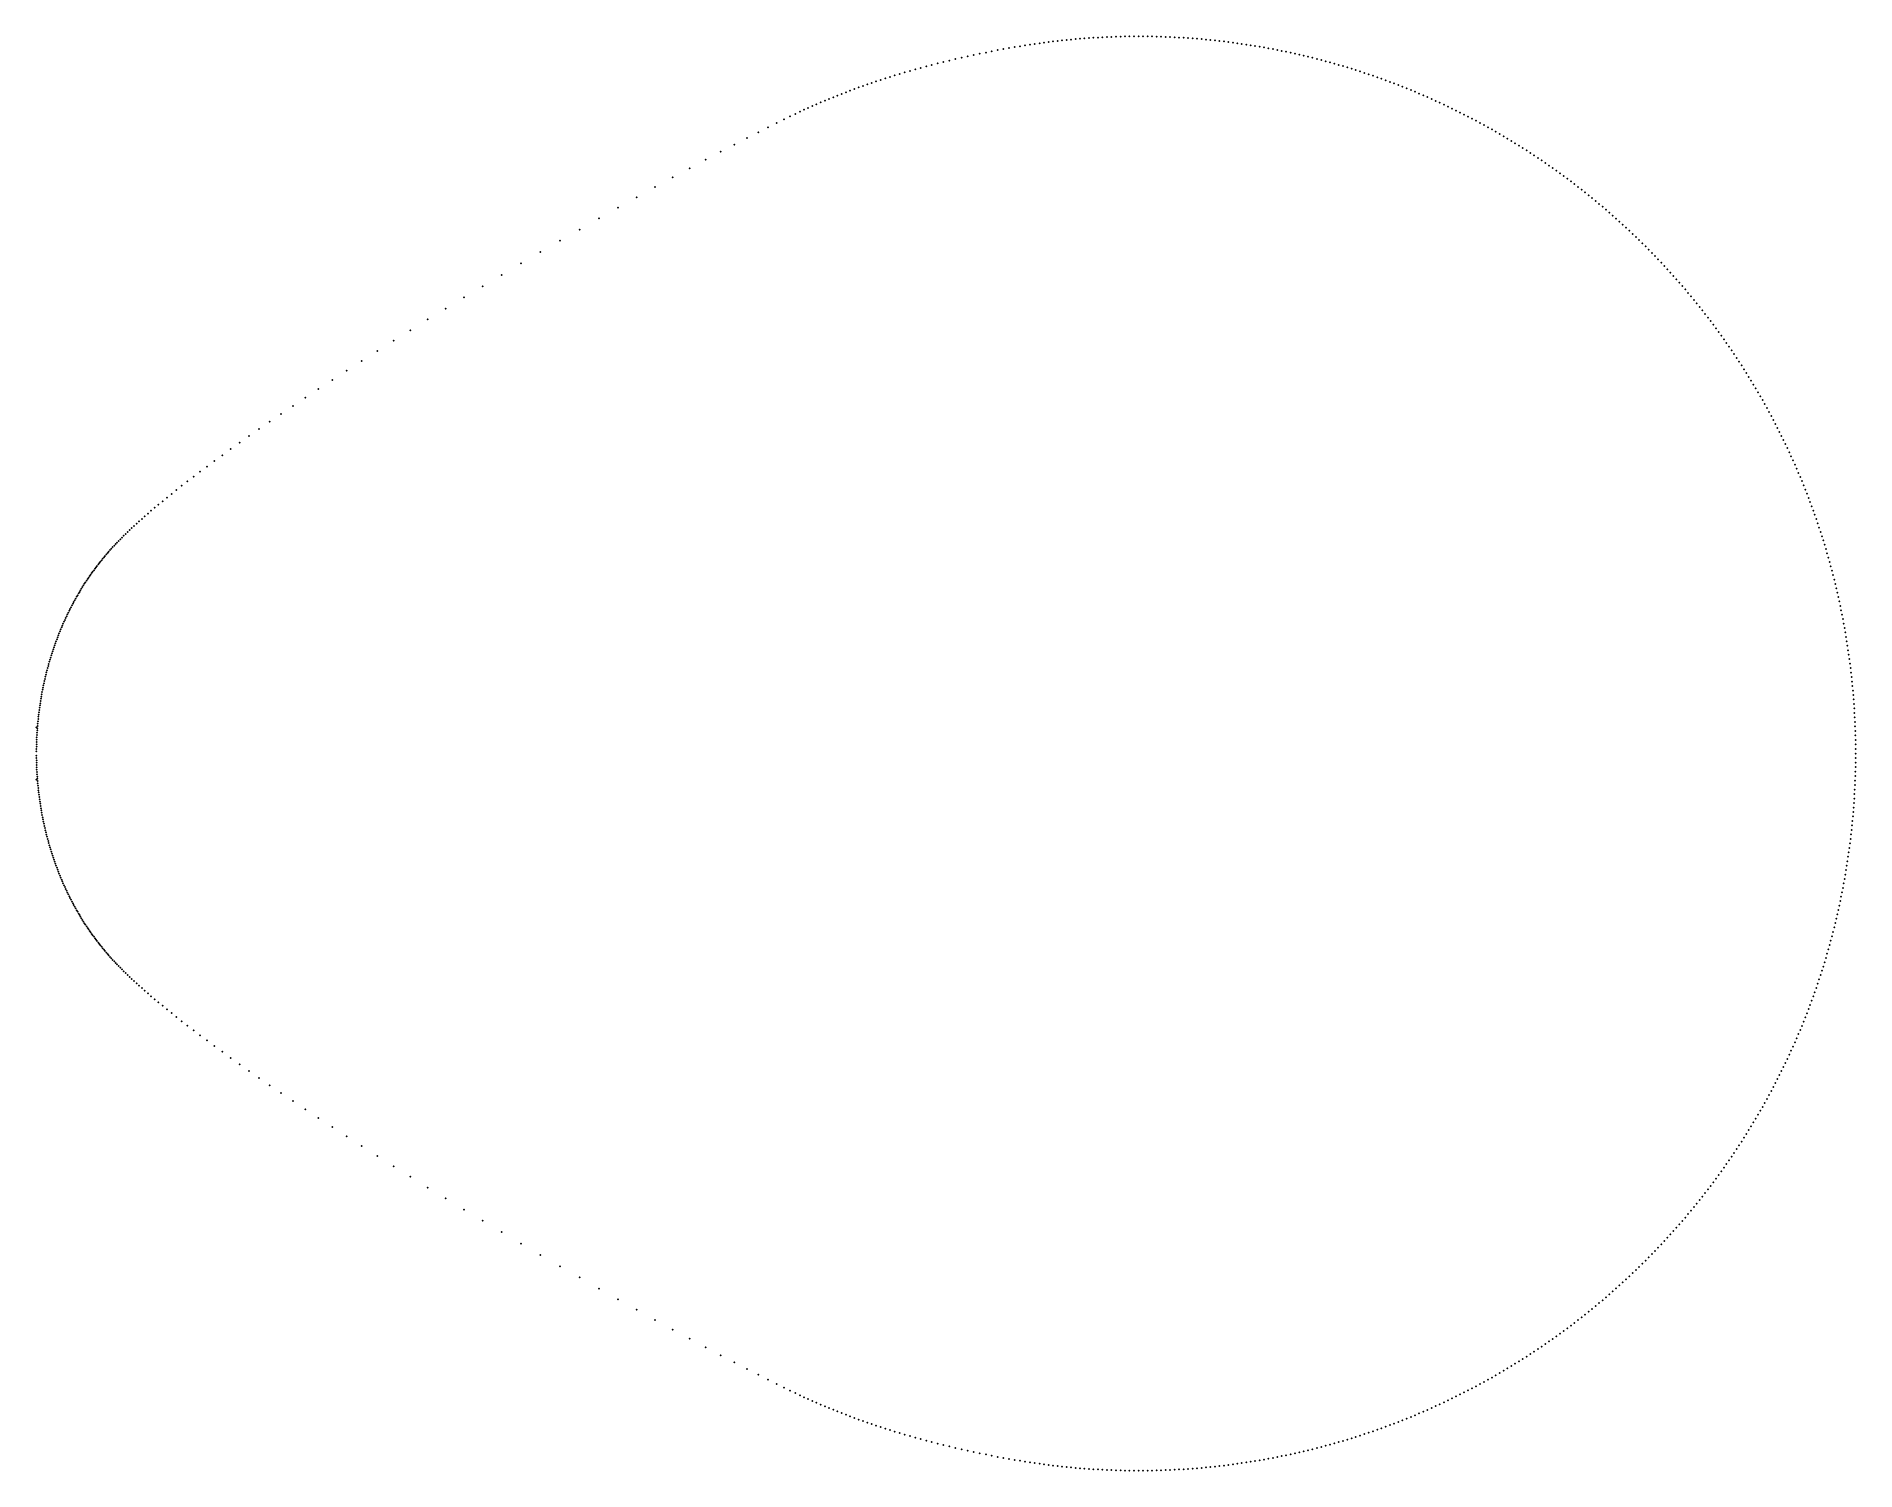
# Model space of a CAD drawing. Header units: metres. Extents: x -29.2 to 19, y -19 to 19.
import ezdxf

# ---------------------------------------------------------------- set-up
doc = ezdxf.new("R2010")
doc.units = ezdxf.units.M

msp = doc.modelspace()

# ---------------------------------------------------------------- linework, layer by layer
for p in [(-2.747, 18.8), (-2.623, 18.818), (-2.501, 18.835), (-2.381, 18.85), (-2.263, 18.865), (-2.144, 18.879), (-2.026, 18.892), (-1.907, 18.904), (-1.788, 18.916), (-1.669, 18.927), (-1.55, 18.937), (-1.431, 18.946), (-1.312, 18.955), (-1.193, 18.963), (-1.074, 18.97), (-0.955, 18.976), (-0.835, 18.982), (-0.716, 18.987), (-0.597, 18.991), (-0.477, 18.994), (-0.358, 18.997), (-0.239, 18.998), (-0.119, 19), (0, 19), (0.119, 19), (0.239, 18.998), (0.358, 18.997), (0.477, 18.994), (0.597, 18.991), (0.716, 18.987), (0.835, 18.982), (0.955, 18.976), (1.074, 18.97), (1.193, 18.963), (1.312, 18.955), (1.431, 18.946), (1.55, 18.937), (1.669, 18.927), (1.788, 18.916), (1.907, 18.904), (2.026, 18.892), (2.144, 18.879), (2.263, 18.865), (2.381, 18.85), (2.5, 18.835), (2.618, 18.819), (2.736, 18.802), (-5.167, 18.321), (-5.009, 18.36), (-4.85, 18.397), (-4.689, 18.435), (-4.527, 18.471), (-4.366, 18.506), (-4.205, 18.54), (-4.045, 18.573), (-3.887, 18.604), (-3.732, 18.635), (-3.579, 18.663), (-3.43, 18.69), (-3.285, 18.715), (-3.144, 18.739), (-3.008, 18.761), (-2.875, 18.781), (2.854, 18.784), (2.972, 18.766), (3.09, 18.747), (3.208, 18.727), (3.325, 18.707), (3.443, 18.685), (3.56, 18.663), (3.677, 18.641), (3.794, 18.617), (3.911, 18.593), (4.028, 18.568), (4.145, 18.542), (4.261, 18.516), (4.377, 18.489), (4.493, 18.461), (4.609, 18.432), (4.725, 18.403), (4.841, 18.373), (4.956, 18.342), (-6.833, 17.847), (-6.711, 17.886), (-6.586, 17.926), (-6.459, 17.965), (-6.329, 18.005), (-6.195, 18.044), (-6.058, 18.084), (-5.917, 18.124), (-5.774, 18.163), (-5.626, 18.203), (-5.476, 18.243), (-5.323, 18.282), (5.071, 18.311), (5.186, 18.279), (5.301, 18.246), (5.415, 18.212), (5.53, 18.178), (5.644, 18.142), (5.758, 18.107), (5.871, 18.07), (5.985, 18.033), (6.098, 17.995), (6.211, 17.956), (6.324, 17.917), (6.436, 17.877), (6.548, 17.836), (-8.088, 17.388), (-7.976, 17.433), (-7.864, 17.477), (-7.752, 17.52), (-7.64, 17.563), (-7.527, 17.605), (-7.414, 17.647), (-7.3, 17.687), (-7.186, 17.728), (-7.07, 17.768), (-6.952, 17.807), (6.66, 17.794), (6.772, 17.752), (6.883, 17.709), (6.994, 17.666), (7.105, 17.621), (7.216, 17.576), (7.326, 17.531), (7.436, 17.484), (7.546, 17.437), (7.655, 17.39), (-9.231, 16.881), (-9.093, 16.946), (-8.971, 17.004), (-8.861, 17.055), (-8.753, 17.104), (-8.643, 17.153), (-8.532, 17.201), (-8.421, 17.249), (-8.31, 17.296), (-8.199, 17.342), (7.764, 17.341), (7.873, 17.292), (7.982, 17.242), (8.09, 17.192), (8.198, 17.141), (8.305, 17.089), (8.412, 17.036), (8.519, 16.983), (8.626, 16.929), (8.732, 16.875), (-10.077, 16.461), (-9.813, 16.594), (-9.585, 16.708), (-9.392, 16.803), (8.838, 16.819), (8.943, 16.764), (9.049, 16.707), (9.153, 16.65), (9.258, 16.592), (9.362, 16.533), (9.466, 16.474), (9.569, 16.415), (-11.075, 15.943), (-10.709, 16.135), (-10.376, 16.308), (9.672, 16.354), (9.774, 16.293), (9.877, 16.231), (9.978, 16.169), (10.08, 16.106), (10.181, 16.042), (10.281, 15.978), (10.381, 15.913), (-11.894, 15.505), (-11.471, 15.733), (10.481, 15.847), (10.581, 15.781), (10.68, 15.715), (10.778, 15.647), (10.876, 15.579), (10.974, 15.51), (11.071, 15.441), (-12.808, 15.007), (-12.341, 15.263), (11.168, 15.371), (11.264, 15.301), (11.36, 15.23), (11.456, 15.158), (11.551, 15.086), (11.645, 15.013), (-13.79, 14.461), (-13.293, 14.739), (11.739, 14.939), (11.833, 14.865), (11.926, 14.791), (12.019, 14.716), (12.111, 14.64), (12.203, 14.563), (12.294, 14.486), (-14.297, 14.175), (12.385, 14.409), (12.475, 14.331), (12.565, 14.252), (12.654, 14.173), (12.743, 14.093), (12.831, 14.013), (-15.328, 13.585), (-14.811, 13.882), (12.919, 13.932), (13.006, 13.85), (13.093, 13.768), (13.179, 13.686), (13.265, 13.603), (13.35, 13.519), (-15.847, 13.285), (13.435, 13.435), (13.519, 13.35), (13.603, 13.265), (13.686, 13.179), (13.768, 13.093), (-16.874, 12.681), (-16.363, 12.983), (13.85, 13.006), (13.932, 12.919), (14.013, 12.831), (14.093, 12.743), (14.173, 12.654), (14.252, 12.565), (-17.874, 12.083), (-17.378, 12.381), (14.331, 12.475), (14.409, 12.385), (14.486, 12.294), (14.563, 12.203), (14.64, 12.111), (-18.359, 11.789), (14.716, 12.019), (14.791, 11.926), (14.865, 11.833), (14.939, 11.739), (15.013, 11.645), (-19.292, 11.215), (-18.832, 11.499), (15.086, 11.551), (15.158, 11.456), (15.23, 11.36), (15.301, 11.264), (15.371, 11.168), (-20.168, 10.666), (-19.738, 10.937), (15.441, 11.071), (15.51, 10.974), (15.579, 10.876), (15.647, 10.778), (15.715, 10.68), (-20.981, 10.147), (-20.583, 10.403), (15.781, 10.581), (15.847, 10.481), (15.913, 10.381), (15.978, 10.281), (16.042, 10.181), (-21.727, 9.66), (-21.363, 9.899), (16.106, 10.08), (16.169, 9.978), (16.231, 9.877), (16.293, 9.774), (16.354, 9.672), (-22.406, 9.208), (-22.075, 9.43), (16.415, 9.569), (16.474, 9.466), (16.533, 9.362), (16.592, 9.258), (-23.018, 8.792), (-22.72, 8.996), (16.65, 9.153), (16.707, 9.049), (16.764, 8.943), (16.819, 8.838), (16.875, 8.732), (-23.817, 8.233), (-23.566, 8.411), (-23.3, 8.597), (16.929, 8.626), (16.983, 8.519), (17.036, 8.412), (17.089, 8.305), (17.141, 8.198), (-24.485, 7.75), (-24.276, 7.903), (-24.054, 8.064), (17.192, 8.09), (17.242, 7.982), (17.292, 7.873), (17.341, 7.764), (-25.037, 7.336), (-24.865, 7.466), (-24.681, 7.604), (17.39, 7.655), (17.437, 7.546), (17.484, 7.436), (17.531, 7.326), (-25.744, 6.779), (-25.621, 6.878), (-25.489, 6.983), (-25.348, 7.095), (-25.198, 7.212), (17.576, 7.216), (17.621, 7.105), (17.666, 6.994), (17.709, 6.883), (17.752, 6.772), (-26.33, 6.284), (-26.248, 6.356), (-26.16, 6.432), (-26.066, 6.512), (-25.966, 6.596), (-25.859, 6.685), (17.794, 6.66), (17.836, 6.548), (17.877, 6.436), (17.917, 6.324), (-26.836, 5.817), (-26.784, 5.867), (-26.73, 5.919), (-26.673, 5.973), (-26.612, 6.03), (-26.548, 6.089), (-26.48, 6.151), (-26.407, 6.216), (17.956, 6.211), (17.995, 6.098), (18.033, 5.985), (18.07, 5.871), (-27.315, 5.311), (-27.282, 5.349), (-27.247, 5.388), (-27.212, 5.427), (-27.176, 5.467), (-27.139, 5.507), (-27.1, 5.548), (-27.061, 5.59), (-27.019, 5.633), (-26.976, 5.677), (-26.932, 5.722), (-26.885, 5.769), (18.107, 5.758), (18.142, 5.644), (18.178, 5.53), (18.212, 5.415), (-27.679, 4.856), (-27.65, 4.895), (-27.622, 4.933), (-27.593, 4.971), (-27.563, 5.009), (-27.534, 5.047), (-27.504, 5.085), (-27.474, 5.122), (-27.443, 5.16), (-27.412, 5.197), (-27.38, 5.235), (-27.348, 5.273), (18.246, 5.301), (18.279, 5.186), (18.311, 5.071), (18.342, 4.956), (18.373, 4.841), (-28.006, 4.369), (-27.98, 4.412), (-27.954, 4.454), (-27.927, 4.496), (-27.9, 4.537), (-27.873, 4.578), (-27.846, 4.619), (-27.818, 4.659), (-27.791, 4.699), (-27.763, 4.739), (-27.735, 4.778), (-27.707, 4.817), (18.403, 4.725), (18.432, 4.609), (18.461, 4.493), (18.489, 4.377), (-28.284, 3.876), (-28.26, 3.923), (-28.235, 3.97), (-28.211, 4.015), (-28.186, 4.061), (-28.161, 4.106), (-28.135, 4.151), (-28.11, 4.195), (-28.084, 4.24), (-28.058, 4.283), (-28.033, 4.326), (18.516, 4.261), (18.542, 4.145), (18.568, 4.028), (18.593, 3.911), (-28.514, 3.389), (-28.492, 3.44), (-28.47, 3.49), (-28.447, 3.539), (-28.425, 3.589), (-28.402, 3.637), (-28.379, 3.686), (-28.355, 3.734), (-28.332, 3.782), (-28.308, 3.829), (18.617, 3.794), (18.641, 3.677), (18.663, 3.56), (18.685, 3.443), (-28.698, 2.922), (-28.678, 2.975), (-28.659, 3.028), (-28.639, 3.081), (-28.619, 3.133), (-28.598, 3.185), (-28.578, 3.237), (-28.557, 3.288), (-28.535, 3.339), (18.707, 3.325), (18.727, 3.208), (18.747, 3.09), (18.766, 2.972), (-28.857, 2.431), (-28.841, 2.487), (-28.824, 2.542), (-28.807, 2.597), (-28.79, 2.652), (-28.772, 2.707), (-28.754, 2.761), (-28.735, 2.815), (-28.717, 2.869), (18.784, 2.854), (18.802, 2.736), (18.819, 2.618), (18.835, 2.5), (-28.975, 1.977), (-28.962, 2.035), (-28.948, 2.092), (-28.934, 2.149), (-28.919, 2.206), (-28.904, 2.263), (-28.889, 2.319), (-28.873, 2.375), (18.85, 2.381), (18.865, 2.263), (18.879, 2.144), (18.892, 2.026), (-29.08, 1.451), (-29.07, 1.51), (-29.059, 1.569), (-29.049, 1.628), (-29.037, 1.687), (-29.026, 1.745), (-29.014, 1.804), (-29.001, 1.862), (-28.988, 1.92), (18.904, 1.907), (18.916, 1.788), (18.927, 1.669), (18.937, 1.55), (-29.146, 0.973), (-29.139, 1.033), (-29.132, 1.093), (-29.124, 1.153), (-29.116, 1.213), (-29.108, 1.273), (-29.099, 1.332), (-29.09, 1.392), (18.946, 1.431), (18.955, 1.312), (18.963, 1.193), (18.97, 1.074), (-29.201, 0.689), (-29.187, 0.488), (-29.183, 0.549), (-29.179, 0.61), (-29.175, 0.67), (-29.17, 0.731), (-29.165, 0.792), (-29.159, 0.852), (-29.153, 0.913), (18.976, 0.955), (18.982, 0.835), (18.987, 0.716), (18.991, 0.597), (-29.2, 0.061), (-29.199, 0.122), (-29.198, 0.183), (-29.197, 0.244), (-29.195, 0.305), (-29.192, 0.366), (-29.19, 0.427), (18.994, 0.477), (18.997, 0.358), (18.998, 0.239), (19, 0.119), (19, 0), (-29.2, -0.061), (-29.199, -0.122), (-29.198, -0.183), (-29.197, -0.244), (-29.195, -0.305), (-29.192, -0.366), (-29.19, -0.427), (18.994, -0.477), (18.997, -0.358), (18.998, -0.239), (19, -0.119), (-29.201, -0.689), (-29.187, -0.488), (-29.183, -0.549), (-29.179, -0.61), (-29.175, -0.67), (-29.17, -0.731), (-29.165, -0.792), (-29.159, -0.852), (-29.153, -0.913), (18.976, -0.955), (18.982, -0.835), (18.987, -0.716), (18.991, -0.597), (-29.146, -0.973), (-29.139, -1.033), (-29.132, -1.093), (-29.124, -1.153), (-29.116, -1.213), (-29.108, -1.273), (-29.099, -1.332), (-29.09, -1.392), (18.946, -1.431), (18.955, -1.312), (18.963, -1.193), (18.97, -1.074), (-29.08, -1.451), (-29.07, -1.51), (-29.059, -1.569), (-29.049, -1.628), (-29.037, -1.687), (-29.026, -1.745), (-29.014, -1.804), (-29.001, -1.862), (-28.988, -1.92), (18.904, -1.907), (18.916, -1.788), (18.927, -1.669), (18.937, -1.55), (-28.975, -1.977), (-28.962, -2.035), (-28.948, -2.092), (-28.934, -2.149), (-28.919, -2.206), (-28.904, -2.263), (-28.889, -2.319), (-28.873, -2.375), (18.85, -2.381), (18.865, -2.263), (18.879, -2.144), (18.892, -2.026), (-28.857, -2.431), (-28.841, -2.487), (-28.824, -2.542), (-28.807, -2.597), (-28.79, -2.652), (-28.772, -2.707), (-28.754, -2.761), (-28.735, -2.815), (-28.717, -2.869), (18.784, -2.854), (18.802, -2.736), (18.819, -2.618), (18.835, -2.5), (-28.698, -2.922), (-28.678, -2.975), (-28.659, -3.028), (-28.639, -3.081), (-28.619, -3.133), (-28.598, -3.185), (-28.578, -3.237), (-28.557, -3.288), (-28.535, -3.339), (18.707, -3.325), (18.727, -3.208), (18.747, -3.09), (18.766, -2.972), (-28.514, -3.389), (-28.492, -3.44), (-28.47, -3.49), (-28.447, -3.539), (-28.425, -3.589), (-28.402, -3.637), (-28.379, -3.686), (-28.355, -3.734), (-28.332, -3.782), (-28.308, -3.829), (18.617, -3.794), (18.641, -3.677), (18.663, -3.56), (18.685, -3.443), (-28.284, -3.876), (-28.26, -3.923), (-28.235, -3.97), (-28.211, -4.015), (-28.186, -4.061), (-28.161, -4.106), (-28.135, -4.151), (-28.11, -4.195), (-28.084, -4.24), (-28.058, -4.283), (-28.033, -4.326), (18.516, -4.261), (18.542, -4.145), (18.568, -4.028), (18.593, -3.911), (-28.006, -4.369), (-27.98, -4.412), (-27.954, -4.454), (-27.927, -4.496), (-27.9, -4.537), (-27.873, -4.578), (-27.846, -4.619), (-27.818, -4.659), (-27.791, -4.699), (-27.763, -4.739), (-27.735, -4.778), (-27.707, -4.817), (18.403, -4.725), (18.432, -4.609), (18.461, -4.493), (18.489, -4.377), (-27.679, -4.856), (-27.65, -4.895), (-27.622, -4.933), (-27.593, -4.971), (-27.563, -5.009), (-27.534, -5.047), (-27.504, -5.085), (-27.474, -5.122), (-27.443, -5.16), (-27.412, -5.197), (-27.38, -5.235), (-27.348, -5.273), (18.246, -5.301), (18.279, -5.186), (18.311, -5.071), (18.342, -4.956), (18.373, -4.841), (-27.315, -5.311), (-27.282, -5.349), (-27.247, -5.388), (-27.212, -5.427), (-27.176, -5.467), (-27.139, -5.507), (-27.1, -5.548), (-27.061, -5.59), (-27.019, -5.633), (-26.976, -5.677), (-26.932, -5.722), (-26.885, -5.769), (18.107, -5.758), (18.142, -5.644), (18.178, -5.53), (18.212, -5.415), (-26.836, -5.817), (-26.784, -5.867), (-26.73, -5.919), (-26.673, -5.973), (-26.612, -6.03), (-26.548, -6.089), (-26.48, -6.151), (-26.407, -6.216), (17.956, -6.211), (17.995, -6.098), (18.033, -5.985), (18.07, -5.871), (-26.33, -6.284), (-26.248, -6.356), (-26.16, -6.432), (-26.066, -6.512), (-25.966, -6.596), (-25.859, -6.685), (17.794, -6.66), (17.836, -6.548), (17.877, -6.436), (17.917, -6.324), (-25.744, -6.779), (-25.621, -6.878), (-25.489, -6.983), (-25.348, -7.095), (-25.198, -7.212), (17.576, -7.216), (17.621, -7.105), (17.666, -6.994), (17.709, -6.883), (17.752, -6.772), (-25.037, -7.336), (-24.865, -7.466), (-24.681, -7.604), (17.39, -7.655), (17.437, -7.546), (17.484, -7.436), (17.531, -7.326), (-24.485, -7.75), (-24.276, -7.903), (-24.054, -8.064), (17.192, -8.09), (17.242, -7.982), (17.292, -7.873), (17.341, -7.764), (-23.817, -8.233), (-23.566, -8.411), (-23.3, -8.597), (16.929, -8.626), (16.983, -8.519), (17.036, -8.412), (17.089, -8.305), (17.141, -8.198), (-23.018, -8.792), (-22.72, -8.996), (16.65, -9.153), (16.707, -9.049), (16.764, -8.943), (16.819, -8.838), (16.875, -8.732), (-22.406, -9.208), (-22.075, -9.43), (16.415, -9.569), (16.474, -9.466), (16.533, -9.362), (16.592, -9.258), (-21.727, -9.66), (-21.363, -9.899), (16.106, -10.08), (16.169, -9.978), (16.231, -9.877), (16.293, -9.774), (16.354, -9.672), (-20.981, -10.147), (-20.583, -10.403), (15.781, -10.581), (15.847, -10.481), (15.913, -10.381), (15.978, -10.281), (16.042, -10.181), (-20.168, -10.666), (-19.738, -10.937), (15.441, -11.071), (15.51, -10.974), (15.579, -10.876), (15.647, -10.778), (15.715, -10.68), (-19.292, -11.215), (-18.832, -11.499), (15.086, -11.551), (15.158, -11.456), (15.23, -11.36), (15.301, -11.264), (15.371, -11.168), (-18.359, -11.789), (14.716, -12.019), (14.791, -11.926), (14.865, -11.833), (14.939, -11.739), (15.013, -11.645), (-17.874, -12.083), (-17.378, -12.381), (14.331, -12.475), (14.409, -12.385), (14.486, -12.294), (14.563, -12.203), (14.64, -12.111), (-16.874, -12.681), (-16.363, -12.983), (13.85, -13.006), (13.932, -12.919), (14.013, -12.831), (14.093, -12.743), (14.173, -12.654), (14.252, -12.565), (-15.847, -13.285), (13.435, -13.435), (13.519, -13.35), (13.603, -13.265), (13.686, -13.179), (13.768, -13.093), (-15.328, -13.585), (-14.811, -13.882), (12.919, -13.932), (13.006, -13.85), (13.093, -13.768), (13.179, -13.686), (13.265, -13.603), (13.35, -13.519), (-14.297, -14.175), (12.385, -14.409), (12.475, -14.331), (12.565, -14.252), (12.654, -14.173), (12.743, -14.093), (12.831, -14.013), (-13.79, -14.461), (-13.293, -14.739), (11.739, -14.939), (11.833, -14.865), (11.926, -14.791), (12.019, -14.716), (12.111, -14.64), (12.203, -14.563), (12.294, -14.486), (-12.808, -15.007), (-12.341, -15.263), (11.168, -15.371), (11.264, -15.301), (11.36, -15.23), (11.456, -15.158), (11.551, -15.086), (11.645, -15.013), (-11.894, -15.505), (-11.471, -15.733), (10.481, -15.847), (10.581, -15.781), (10.68, -15.715), (10.778, -15.647), (10.876, -15.579), (10.974, -15.51), (11.071, -15.441), (-11.075, -15.943), (-10.709, -16.135), (-10.376, -16.308), (9.672, -16.354), (9.774, -16.293), (9.877, -16.231), (9.978, -16.169), (10.08, -16.106), (10.181, -16.042), (10.281, -15.978), (10.381, -15.913), (-10.077, -16.461), (-9.813, -16.594), (-9.585, -16.708), (-9.392, -16.803), (8.838, -16.819), (8.943, -16.764), (9.049, -16.707), (9.153, -16.65), (9.258, -16.592), (9.362, -16.533), (9.466, -16.474), (9.569, -16.415), (-9.231, -16.881), (-9.093, -16.946), (-8.971, -17.004), (-8.861, -17.055), (-8.753, -17.104), (-8.643, -17.153), (-8.532, -17.201), (-8.421, -17.249), (-8.31, -17.296), (-8.199, -17.342), (7.764, -17.341), (7.873, -17.292), (7.982, -17.242), (8.09, -17.192), (8.198, -17.141), (8.305, -17.089), (8.412, -17.036), (8.519, -16.983), (8.626, -16.929), (8.732, -16.875), (-8.088, -17.388), (-7.976, -17.433), (-7.864, -17.477), (-7.752, -17.52), (-7.64, -17.563), (-7.527, -17.605), (-7.414, -17.647), (-7.3, -17.687), (-7.186, -17.728), (-7.07, -17.768), (-6.952, -17.807), (6.66, -17.794), (6.772, -17.752), (6.883, -17.709), (6.994, -17.666), (7.105, -17.621), (7.216, -17.576), (7.326, -17.531), (7.436, -17.484), (7.546, -17.437), (7.655, -17.39), (-6.833, -17.847), (-6.711, -17.886), (-6.586, -17.926), (-6.459, -17.965), (-6.329, -18.005), (-6.195, -18.044), (-6.058, -18.084), (-5.917, -18.124), (-5.774, -18.163), (-5.626, -18.203), (-5.476, -18.243), (-5.323, -18.282), (5.071, -18.311), (5.186, -18.279), (5.301, -18.246), (5.415, -18.212), (5.53, -18.178), (5.644, -18.142), (5.758, -18.107), (5.871, -18.07), (5.985, -18.033), (6.098, -17.995), (6.211, -17.956), (6.324, -17.917), (6.436, -17.877), (6.548, -17.836), (-5.167, -18.321), (-5.009, -18.36), (-4.85, -18.397), (-4.689, -18.435), (-4.527, -18.471), (-4.366, -18.506), (-4.205, -18.54), (-4.045, -18.573), (-3.887, -18.604), (-3.732, -18.635), (-3.579, -18.663), (-3.43, -18.69), (-3.285, -18.715), (-3.144, -18.739), (-3.008, -18.761), (-2.875, -18.781), (2.854, -18.784), (2.972, -18.766), (3.09, -18.747), (3.208, -18.727), (3.325, -18.707), (3.443, -18.685), (3.56, -18.663), (3.677, -18.641), (3.794, -18.617), (3.911, -18.593), (4.028, -18.568), (4.145, -18.542), (4.261, -18.516), (4.377, -18.489), (4.493, -18.461), (4.609, -18.432), (4.725, -18.403), (4.841, -18.373), (4.956, -18.342), (-2.747, -18.8), (-2.623, -18.818), (-2.501, -18.835), (-2.381, -18.85), (-2.263, -18.865), (-2.144, -18.879), (-2.026, -18.892), (-1.907, -18.904), (-1.788, -18.916), (-1.669, -18.927), (-1.55, -18.937), (-1.431, -18.946), (-1.312, -18.955), (-1.193, -18.963), (-1.074, -18.97), (-0.955, -18.976), (-0.835, -18.982), (-0.716, -18.987), (-0.597, -18.991), (-0.477, -18.994), (-0.358, -18.997), (-0.239, -18.998), (-0.119, -19), (0, -19), (0.119, -19), (0.239, -18.998), (0.358, -18.997), (0.477, -18.994), (0.597, -18.991), (0.716, -18.987), (0.835, -18.982), (0.955, -18.976), (1.074, -18.97), (1.193, -18.963), (1.312, -18.955), (1.431, -18.946), (1.55, -18.937), (1.669, -18.927), (1.788, -18.916), (1.907, -18.904), (2.026, -18.892), (2.144, -18.879), (2.263, -18.865), (2.381, -18.85), (2.5, -18.835), (2.618, -18.819), (2.736, -18.802)]:
    msp.add_point(p)

doc.saveas('drawing.dxf')
